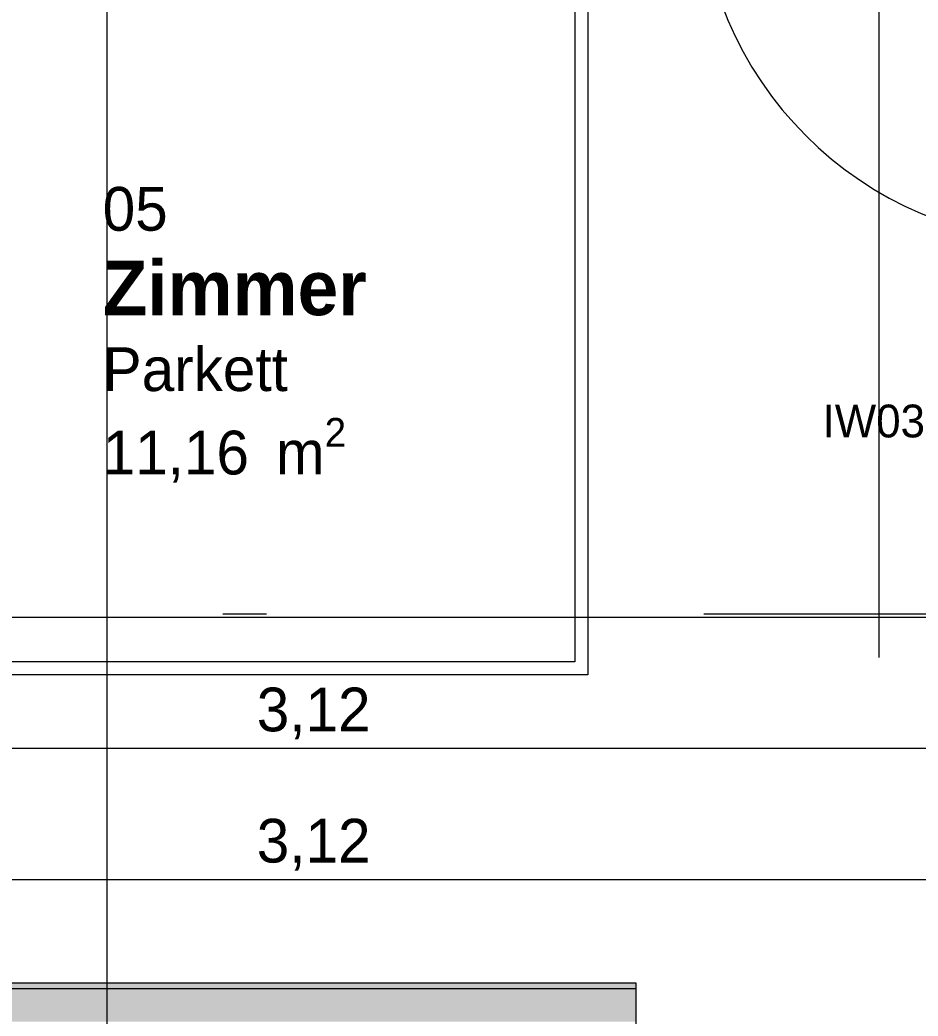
# Model space of a CAD drawing. Header units: metres. Extents: x -3 to 171, y -23 to 41.
# Drawn here: x 1.036 to 3.09, y -3.92 to -1.642 of the extents above; entities that cross this region are included whole.
import ezdxf

# ---------------------------------------------------------------- set-up
doc = ezdxf.new("R2010")
doc.units = ezdxf.units.M
doc.header["$MEASUREMENT"] = 0
doc.linetypes.add('Achse', pattern=[0.004, 0.002, -0.001, 0, -0.001])
doc.linetypes.add('Schnittlinie', pattern=[0.006, 0.003, -0.0015, 0, -0.0015])
for name, color, linetype in [('4._1.DG PP STG1_1_000 Achsraster', 7, 'Continuous'), ('4._1.DG PP STG1_1_130 Wand Innen', 7, 'Continuous'), ('4._1.DG PP STG1_1_510 Möblierung', 7, 'Continuous'), ('4._1.DG PP STG1_1_810 Raum', 7, 'Continuous'), ('4._1.DG PP STG1_1_851 Marker Schnitt', 7, 'Continuous'), ('4._1.DG PP STG1_1_915 Allgemein Beschriftung.x', 7, 'Continuous'), ('4._1.DG PP STG1_1_950 Polierplan Bemaßung', 7, 'Continuous')]:
    doc.layers.add(name, color=color, linetype=linetype)
doc.styles.add('ERSTELLTER_STIL_2', font='')
doc.styles.add('ERSTELLTER_STIL_6', font='')
doc.styles.get('ERSTELLTER_STIL_2').set_extended_font_data('Eurostile')
doc.styles.get('ERSTELLTER_STIL_6').set_extended_font_data('Eurostile', bold=True)

msp = doc.modelspace()

# ---------------------------------------------------------------- hatches: boundary and pattern name
at = {"layer": '4._1.DG PP STG1_1_130 Wand Innen', "linetype": 'Continuous', "lineweight": 13, "true_color": 0xfb02fe}
msp.add_hatch(color=6, dxfattribs=at).paths.add_polyline_path([(2.445, -3.845), (0.3241, -3.845), (0.3241, -3.8575), (2.445, -3.8575)])
at = {"layer": '4._1.DG PP STG1_1_130 Wand Innen', "linetype": 'Continuous', "lineweight": 13, "true_color": 0xffaa00}
msp.add_hatch(color=40, dxfattribs=at).paths.add_polyline_path([(2.445, -3.8575), (0.3241, -3.8575), (0.3244, -3.9325), (2.445, -3.9325)])

# ---------------------------------------------------------------- linework, layer by layer
at = {"layer": '4._1.DG PP STG1_1_000 Achsraster', "color": 5, "linetype": 'Achse', "lineweight": 0, "ltscale": 1000}
for p, q in [((3, 3), (3, -22.5231)), ((-1.5, -3), (21, -3))]:
    msp.add_line(p, q, dxfattribs=at)
at = {"layer": '4._1.DG PP STG1_1_130 Wand Innen', "color": 7, "linetype": 'Continuous', "lineweight": 18, "ltscale": 1000}
msp.add_line((2.445, -3.8575), (0.3241, -3.8575), dxfattribs=at)
at = {"layer": '4._1.DG PP STG1_1_130 Wand Innen', "color": 7, "linetype": 'Continuous', "lineweight": 18, "ltscale": 1000, "flags": 128}
for points in [[(2.445, -3.845), (0.3241, -3.845)], [(2.445, -3.945), (2.445, -3.845)]]:
    msp.add_lwpolyline(points, dxfattribs=at)
at = {"layer": '4._1.DG PP STG1_1_130 Wand Innen', "color": 7, "linetype": 'Continuous', "lineweight": 13, "ltscale": 1000}
msp.add_arc((3.42, -1.32), 0.83, 180, 270, dxfattribs=at)
at = {"layer": '4._1.DG PP STG1_1_510 Möblierung', "color": 8, "linetype": 'Continuous', "lineweight": 13, "ltscale": 1000, "true_color": 0x7e7f7f}
for p, q in [((2.3349, -1.34), (2.3349, -3.14)), ((2.3049, -1.37), (2.3049, -2.24)), ((2.3049, -2.24), (2.3049, -3.11)), ((2.3049, -3.11), (0.9549, -3.11)), ((2.3349, -3.14), (0.3349, -3.14))]:
    msp.add_line(p, q, dxfattribs=at)
at = {"layer": '4._1.DG PP STG1_1_851 Marker Schnitt', "color": 7, "linetype": 'Schnittlinie', "lineweight": 13, "ltscale": 1000}
msp.add_line((1.235, 4.805), (1.235, -18.6375), dxfattribs=at)
at = {"layer": '4._1.DG PP STG1_1_950 Polierplan Bemaßung', "color": 76, "linetype": 'Continuous', "lineweight": 13, "ltscale": 1000, "true_color": 0x3f7f02}
msp.add_line((0.321, -3.0076), (9.37, -3.0076), dxfattribs=at)
at = {"layer": '4._1.DG PP STG1_1_950 Polierplan Bemaßung', "color": 6, "linetype": 'Continuous', "lineweight": 13, "ltscale": 1000, "true_color": 0xfb02fe}
for p, q in [((0.323, -3.3076), (3.445, -3.3076)), ((0.323, -3.6076), (3.445, -3.6076))]:
    msp.add_line(p, q, dxfattribs=at)

# ---------------------------------------------------------------- texts
at = {"layer": '4._1.DG PP STG1_1_810 Raum', "color": 7, "linetype": 'Continuous', "lineweight": 13, "attachment_point": 1}
for s, insert, char_height, style in [('\\A1;{\\pql;\\pt0;\\fEurostile|b0|i0|c0|p0;\\W1.000000;05}', (1.2252, -2.0244), 0.1, 'ERSTELLTER_STIL_2'), ('\\A1;{\\pql;\\pt0;\\fEurostile|b1|i0|c0|p0;\\W1.000000;Zimmer}', (1.2252, -2.1926), 0.125, 'ERSTELLTER_STIL_6'), ('\\A1;{\\pql;\\pt0;\\fEurostile|b0|i0|c0|p0;\\W1.000000;Parkett}', (1.2252, -2.391), 0.1, 'ERSTELLTER_STIL_2'), ('\\A1;{\\pql;\\pt0,0.05;\\fEurostile|b0|i0|c0|p0;\\W1.000000;11,16\\fEurostile|b0|i0|c0|p0;\\W1.000000;\\A1{\\H.66x;\\S^  ;}\\fEurostile|b0|i0|c0|p0;\\W1.000000; m\\fEurostile|b0|i0|c0|p0;\\W1.000000;\\A1{\\H.66x;\\S2^  ;}}', (1.2252, -2.5525), 0.1, 'ERSTELLTER_STIL_2')]:
    msp.add_mtext(s, dxfattribs=dict(at, insert=insert, char_height=char_height, style=style))
at = {"layer": '4._1.DG PP STG1_1_915 Allgemein Beschriftung.x', "color": 7, "linetype": 'Continuous', "lineweight": 13, "insert": (2.8718, -2.56), "char_height": 0.075, "attachment_point": 4, "style": 'ERSTELLTER_STIL_2'}
msp.add_mtext('\\A1;{\\pql;\\fEurostile|b0|i0|c0|p0;\\W1.000000;IW03}', dxfattribs=at)
at = {"layer": '4._1.DG PP STG1_1_950 Polierplan Bemaßung', "color": 6, "linetype": 'Continuous', "lineweight": 13, "true_color": 0xfb02fe, "char_height": 0.1, "width": 0.306373, "attachment_point": 7, "style": 'ERSTELLTER_STIL_2'}
for insert in [(1.5776, -3.2876), (1.5776, -3.5876)]:
    msp.add_mtext('\\A1;{\\pql;\\fEurostile|b0|i0|c0|p0;\\W1.000000;3,12}', dxfattribs=dict(at, insert=insert))

doc.saveas('drawing.dxf')
